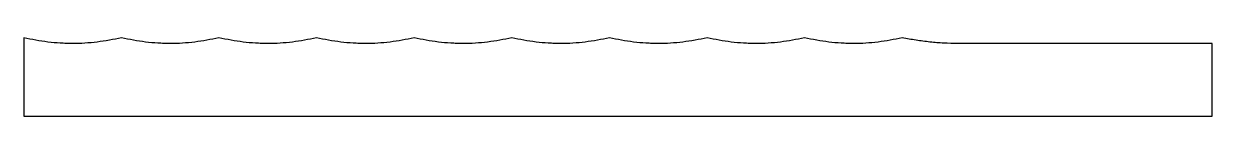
# Model space of a CAD drawing. Header units: millimetres. Extents: x -651 to 573, y -26 to 56.
import ezdxf

# ---------------------------------------------------------------- set-up
doc = ezdxf.new("R2010")
doc.units = ezdxf.units.MM
doc.header["$MEASUREMENT"] = 0
doc.layers.add('Predeterminado', color=18, linetype='Continuous', true_color=0x000000)

msp = doc.modelspace()

# ---------------------------------------------------------------- linework, layer by layer
at = {"layer": 'Predeterminado'}
for p, q in [((-651.3, 55.7, 5.3), (-651.3, -25.6, 5.3)), ((573.3, -25.6, 5.3), (573.3, 49.6, 5.3)), ((-651.3, -25.6, 5.3), (573.3, -25.6, 5.3))]:
    msp.add_line(p, q, dxfattribs=at)
for points, knots in [([(-550.7, 55.7, 5.3), (-554.8, 54.7, 5.3), (-559, 53.8, 5.3), (-567.3, 52.3, 5.3), (-571.5, 51.7, 5.3), (-584.1, 50.2, 5.3), (-592.5, 49.6, 5.3), (-603.1, 49.6, 5.3), (-605.3, 49.7, 5.3), (-609.5, 49.8, 5.3), (-611.6, 49.9, 5.3), (-618, 50.3, 5.3), (-622.2, 50.7, 5.3), (-630.6, 51.7, 5.3), (-634.8, 52.3, 5.3), (-643.1, 53.8, 5.3), (-647.2, 54.7, 5.3), (-651.3, 55.7, 5.3)], [2812.169152, 2812.169152, 2812.169152, 2812.169152, 2821.486171, 2821.486171, 2830.81122, 2830.81122, 2849.515107, 2849.515107, 2854.191674, 2854.191674, 2858.868393, 2858.868393, 2868.223218, 2868.223218, 2877.555768, 2877.555768, 2886.87222, 2886.87222, 2886.87222, 2886.87222]), ([(-450.2, 55.7, 5.3), (-454.3, 54.7, 5.3), (-458.4, 53.8, 5.3), (-466.7, 52.3, 5.3), (-470.9, 51.7, 5.3), (-483.5, 50.2, 5.3), (-492, 49.6, 5.3), (-502.6, 49.6, 5.3), (-504.7, 49.7, 5.3), (-508.9, 49.8, 5.3), (-511, 49.9, 5.3), (-517.4, 50.3, 5.3), (-521.6, 50.7, 5.3), (-530, 51.7, 5.3), (-534.2, 52.3, 5.3), (-542.5, 53.8, 5.3), (-546.6, 54.7, 5.3), (-550.7, 55.7, 5.3)], [2737.466347, 2737.466347, 2737.466347, 2737.466347, 2746.783108, 2746.783108, 2756.108157, 2756.108157, 2774.812046, 2774.812046, 2779.488614, 2779.488614, 2784.165333, 2784.165333, 2793.520156, 2793.520156, 2802.852704, 2802.852704, 2812.169152, 2812.169152, 2812.169152, 2812.169152]), ([(-349.6, 55.7, 5.3), (-353.7, 54.7, 5.3), (-357.8, 53.8, 5.3), (-366.1, 52.3, 5.3), (-370.3, 51.7, 5.3), (-382.9, 50.2, 5.3), (-391.4, 49.6, 5.3), (-402, 49.6, 5.3), (-404.1, 49.7, 5.3), (-408.3, 49.8, 5.3), (-410.5, 49.9, 5.3), (-416.8, 50.3, 5.3), (-421, 50.7, 5.3), (-429.4, 51.7, 5.3), (-433.6, 52.3, 5.3), (-441.9, 53.8, 5.3), (-446.1, 54.7, 5.3), (-450.2, 55.7, 5.3)], [2662.762836, 2662.762836, 2662.762836, 2662.762836, 2672.080291, 2672.080291, 2681.405339, 2681.405339, 2700.109224, 2700.109224, 2704.78579, 2704.78579, 2709.462509, 2709.462509, 2718.817337, 2718.817337, 2728.149891, 2728.149891, 2737.466347, 2737.466347, 2737.466347, 2737.466347]), ([(-249, 55.7, 5.3), (-253.1, 54.7, 5.3), (-257.2, 53.8, 5.3), (-265.6, 52.3, 5.3), (-269.7, 51.7, 5.3), (-282.3, 50.2, 5.3), (-290.8, 49.6, 5.3), (-301.4, 49.6, 5.3), (-303.5, 49.7, 5.3), (-307.8, 49.8, 5.3), (-309.9, 49.9, 5.3), (-316.2, 50.3, 5.3), (-320.4, 50.7, 5.3), (-328.9, 51.7, 5.3), (-333, 52.3, 5.3), (-341.4, 53.8, 5.3), (-345.5, 54.7, 5.3), (-349.6, 55.7, 5.3)], [2588.060037, 2588.060037, 2588.060037, 2588.060037, 2597.376791, 2597.376791, 2606.701841, 2606.701841, 2625.40573, 2625.40573, 2630.082297, 2630.082297, 2634.759017, 2634.759017, 2644.11384, 2644.11384, 2653.446387, 2653.446387, 2662.762836, 2662.762836, 2662.762836, 2662.762836]), ([(-148.4, 55.7, 5.3), (-152.5, 54.7, 5.3), (-156.7, 53.8, 5.3), (-165, 52.3, 5.3), (-169.1, 51.7, 5.3), (-181.8, 50.2, 5.3), (-190.2, 49.6, 5.3), (-200.8, 49.6, 5.3), (-202.9, 49.7, 5.3), (-207.2, 49.8, 5.3), (-209.3, 49.9, 5.3), (-215.7, 50.3, 5.3), (-219.9, 50.7, 5.3), (-228.3, 51.7, 5.3), (-232.5, 52.3, 5.3), (-240.8, 53.8, 5.3), (-244.9, 54.7, 5.3), (-249, 55.7, 5.3)], [2513.356939, 2513.356939, 2513.356939, 2513.356939, 2522.673987, 2522.673987, 2531.999036, 2531.999036, 2550.702923, 2550.702923, 2555.37949, 2555.37949, 2560.05621, 2560.05621, 2569.411035, 2569.411035, 2578.743585, 2578.743585, 2588.060037, 2588.060037, 2588.060037, 2588.060037]), ([(-47.8, 55.7, 5.3), (-52, 54.7, 5.3), (-56.1, 53.8, 5.3), (-64.4, 52.3, 5.3), (-68.6, 51.7, 5.3), (-81.2, 50.2, 5.3), (-89.7, 49.6, 5.3), (-100.3, 49.6, 5.3), (-102.4, 49.7, 5.3), (-106.6, 49.8, 5.3), (-108.7, 49.9, 5.3), (-115.1, 50.3, 5.3), (-119.3, 50.7, 5.3), (-127.7, 51.7, 5.3), (-131.9, 52.3, 5.3), (-140.2, 53.8, 5.3), (-144.3, 54.7, 5.3), (-148.4, 55.7, 5.3)], [2438.654122, 2438.654122, 2438.654122, 2438.654122, 2447.970895, 2447.970895, 2457.295944, 2457.295944, 2475.999833, 2475.999833, 2480.6764, 2480.6764, 2485.35312, 2485.35312, 2494.707943, 2494.707943, 2504.04049, 2504.04049, 2513.356939, 2513.356939, 2513.356939, 2513.356939]), ([(52.7, 55.7, 5.3), (48.6, 54.7, 5.3), (44.5, 53.8, 5.3), (36.2, 52.3, 5.3), (32, 51.7, 5.3), (19.4, 50.2, 5.3), (10.9, 49.6, 5.3), (0.3, 49.6, 5.3), (-1.8, 49.7, 5.3), (-6, 49.8, 5.3), (-8.1, 49.9, 5.3), (-14.5, 50.3, 5.3), (-18.7, 50.7, 5.3), (-27.1, 51.7, 5.3), (-31.3, 52.3, 5.3), (-39.6, 53.8, 5.3), (-43.7, 54.7, 5.3), (-47.8, 55.7, 5.3)], [2363.950831, 2363.950831, 2363.950831, 2363.950831, 2373.268069, 2373.268069, 2382.593118, 2382.593118, 2401.297004, 2401.297004, 2405.973571, 2405.973571, 2410.65029, 2410.65029, 2420.005116, 2420.005116, 2429.337668, 2429.337668, 2438.654122, 2438.654122, 2438.654122, 2438.654122]), ([(153.3, 55.7, 5.3), (149.2, 54.7, 5.3), (145.1, 53.8, 5.3), (136.8, 52.3, 5.3), (132.6, 51.7, 5.3), (120, 50.2, 5.3), (111.5, 49.6, 5.3), (100.9, 49.6, 5.3), (98.8, 49.7, 5.3), (94.5, 49.8, 5.3), (92.4, 49.9, 5.3), (86.1, 50.3, 5.3), (81.9, 50.7, 5.3), (73.5, 51.7, 5.3), (69.3, 52.3, 5.3), (61, 53.8, 5.3), (56.8, 54.7, 5.3), (52.7, 55.7, 5.3)], [2289.247221, 2289.247221, 2289.247221, 2289.247221, 2298.564773, 2298.564773, 2307.889822, 2307.889822, 2326.593706, 2326.593706, 2331.270272, 2331.270272, 2335.946991, 2335.946991, 2345.301819, 2345.301819, 2354.634375, 2354.634375, 2363.950831, 2363.950831, 2363.950831, 2363.950831]), ([(253.9, 55.7, 5.3), (249.8, 54.7, 5.3), (245.7, 53.8, 5.3), (237.3, 52.3, 5.3), (233.2, 51.7, 5.3), (220.5, 50.2, 5.3), (212.1, 49.6, 5.3), (201.5, 49.6, 5.3), (199.4, 49.7, 5.3), (195.1, 49.8, 5.3), (193, 49.9, 5.3), (186.7, 50.3, 5.3), (182.4, 50.7, 5.3), (174, 51.7, 5.3), (169.9, 52.3, 5.3), (161.5, 53.8, 5.3), (157.4, 54.7, 5.3), (153.3, 55.7, 5.3)], [2214.54379, 2214.54379, 2214.54379, 2214.54379, 2223.861166, 2223.861166, 2233.186215, 2233.186215, 2251.8901, 2251.8901, 2256.566666, 2256.566666, 2261.243385, 2261.243385, 2270.598212, 2270.598212, 2279.930766, 2279.930766, 2289.247221, 2289.247221, 2289.247221, 2289.247221]), ([(573.3, 49.6, 5.3), (485.9, 49.6, 5.3), (398.5, 49.6, 5.3), (311.1, 49.6, 5.3), (306.3, 49.6, 5.3), (301.5, 49.8, 5.3), (291.9, 50.3, 5.3), (287.2, 50.7, 5.3), (277.6, 51.7, 5.3), (272.8, 52.3, 5.3), (263.3, 53.8, 5.3), (258.6, 54.7, 5.3), (253.9, 55.7, 5.3)], [1979.213219, 1979.213219, 1979.213219, 1979.213219, 2172.089853, 2172.089853, 2172.089853, 2182.683957, 2182.683957, 2193.298019, 2193.298019, 2203.915738, 2203.915738, 2214.54379, 2214.54379, 2214.54379, 2214.54379])]:
    msp.add_open_spline(points, degree=3, knots=knots, dxfattribs=at)

doc.saveas('drawing.dxf')
